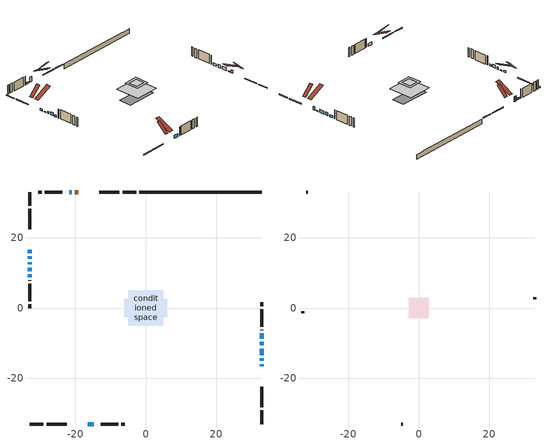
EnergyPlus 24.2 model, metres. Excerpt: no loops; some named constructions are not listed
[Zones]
conditioned space
 floor adiabatic (AdiabaticFloorConstruction): -5.02,-5.02 -5.02,5.02 5.02,5.02 5.02,-5.02 z1.53
 floor foundation (Slab1 construction): -6.1,-2.59 -6.1,2.59 6.1,2.59 6.1,-2.59 z-1.63
 wall outside (RimJoist1 construction): -2.73,32.95 -6.6,32.95 / -32.95,-32.95 -29.08,-32.95 / -32.95,32.95 -32.95,29.08 / 32.95,-32.95 32.95,-29.08 z0.31:0.61
 wall outside (RimJoist2 construction): -7.53,32.95 -13.26,32.95 / -28.15,-32.95 -22.41,-32.95 / -32.95,28.15 -32.95,22.41 / 32.95,-28.15 32.95,-22.41 z0.31:0.61
 wall outside (AdiabaticWallConstruction 1): -19.16,32.95 -20.16,32.95 z0.31:2.34
 wall outside (AdiabaticWallConstruction): 32.95,-16.52 32.95,-15.96 z0.31:1.58; -32.95,16.52 -32.95,15.59 / -21.09,32.95 -21.79,32.95 z0.31:1.06; 32.95,-15.03 32.95,-14.32 / -32.95,14.66 -32.95,13.95 z0.31:0.62; -32.95,13.02 -32.95,12.41 z0.31:1.23; 32.95,-13.39 32.95,-11.57 / 32.95,-10.65 32.95,-9.63 / -32.95,11.48 -32.95,10.45 / -16.52,-32.95 -14.71,-32.95 z0.31:1.52; -32.95,9.53 -32.95,8.8 z0.31:1.1; 32.95,-8.7 32.95,-7.23 z0.31:1.17
 wall outside (Wall1 construction): -22.71,32.95 -22.78,32.95 / -13.78,-32.95 -13.71,-32.95 / -32.95,7.87 -32.95,7.8 / 32.95,-6.3 32.95,-6.23 z0.31:3.97
 wall outside (Wall2 construction): -23.71,32.95 -28.62,32.95 / -12.78,-32.95 -7.87,-32.95 / -32.95,6.87 -32.95,1.96 / 32.95,-5.3 32.95,-0.39 z0.31:3.97
 wall outside (Wall3 construction): -29.55,32.95 -30.6,32.95 / -6.95,-32.95 -5.9,-32.95 / -32.95,1.03 -32.95,-0.02 / 32.95,0.54 32.95,1.59 z0.31:3.97
 wall foundation (FoundationWall1 construction): -1.8,32.95,-1.63 -1.8,32.95,0.31 29.48,32.95,0.31 29.48,32.95,0.19 32.95,32.95,0.19 32.95,32.95,-1.63
 window (WindowConstruction 8): 32.95,-16.52 32.95,-15.96 z0.31:1.58
 window (WindowConstruction 7): -32.95,16.52 -32.95,15.59 z0.31:1.06
 window (WindowConstruction 10): 32.95,-15.03 32.95,-14.32 z0.31:0.61
 window (WindowConstruction 11): -32.95,14.66 -32.95,13.95 z0.31:0.61
 window (WindowConstruction 9): -32.95,13.02 -32.95,12.41 z0.31:1.22
 window (WindowConstruction): 32.95,-13.39 32.95,-11.57 z0.31:1.52
 window (WindowConstruction 1): 32.95,-10.64 32.95,-9.63 z0.31:1.52
 window (WindowConstruction 2): -32.95,11.48 -32.95,10.45 z0.31:1.52
 window (WindowConstruction 3): -32.95,9.52 -32.95,8.8 z0.31:1.1
 window (WindowConstruction 4): -21.09,32.95 -21.78,32.95 z0.31:1.06
 window (WindowConstruction 5): -16.52,-32.95 -14.71,-32.95 z0.31:1.52
 window (WindowConstruction 6): 32.95,-8.7 32.95,-7.23 z0.31:1.17
 door (Door): -19.16,32.95 -20.16,32.95 z0.31:2.34
 ceiling adiabatic (AdiabaticFloorConstruction): 5.02,-5.02 5.02,5.02 -5.02,5.02 -5.02,-5.02 z1.53
 roof outside (Roof1 construction): -15.5,32.95,3.97 -15.5,29.24,7.68 -14.19,29.24,7.68 -14.19,32.95,3.97; -20.17,-32.95,3.97 -20.17,-29.24,7.68 -21.49,-29.24,7.68 -21.49,-32.95,3.97; -32.95,20.17,3.97 -29.24,20.17,7.68 -29.24,21.49,7.68 -32.95,21.49,3.97; 32.95,-20.17,3.97 29.24,-20.17,7.68 29.24,-21.49,7.68 32.95,-21.49,3.97
attic - vented
 floor to conditioned space (Floor1 construction Reversed): -1.83,-1.83 -1.83,1.83 1.83,1.83 1.83,-1.83 z3.97
 floor to conditioned space (Floor2 construction Reversed): -2.87,-2.87 -2.87,2.87 2.87,2.87 2.87,-2.87 z3.97
 wall outside (Wall4 construction): -31.53,32.95 -32.02,32.95 / -4.97,-32.95 -4.48,-32.95 / -32.95,-0.94 -32.95,-1.44 / 32.95,2.51 32.95,3.01 z0.31:3.97
 roof outside (Roof2 construction): -18.23,32.95,3.97 -18.23,26.51,7.19 -16.43,26.51,7.19 -16.43,32.95,3.97; -17.44,-32.95,3.97 -17.44,-26.51,7.19 -19.24,-26.51,7.19 -19.24,-32.95,3.97; -32.95,17.44,3.97 -26.51,17.44,7.19 -26.51,19.24,7.19 -32.95,19.24,3.97; 32.95,-17.44,3.97 26.51,-17.44,7.19 26.51,-19.24,7.19 32.95,-19.24,3.97
[Material] Roughness=Rough; Thermal Absorptance=0.9
Name | Thickness {m} | Conductivity {W/m-K} | Density {kg/m3} | Specific Heat {J/kg-K} | Solar Absorptance | Visible Absorptance
ceiling loosefill ins | 0.254 | 0.0480833 | 16.02 | 1046.75 | 0.7 | 0.7
ceiling stud and cavity | 0.1397 | 0.23063 | 65.682 | 1177.47 | 0.7 | 0.7
ceiling stud and cavity 1 | 0.1397 | 0.165977 | 65.682 | 1177.47 | 0.7 | 0.7
gypsum board | 0.0127 | 0.160291 | 801 | 837.4 | 0.6 | 0.6
[Construction]
Floor1 construction: ceiling loosefill ins, ceiling stud and cavity, gypsum board
Floor2 construction: ceiling loosefill ins, ceiling stud and cavity 1, gypsum board
[EnergyManagementSystem:OutputVariable] Type of Data in Variable=Summed; Update Frequency=ZoneTimestep; Units=J
Name | EMS Variable | EMS Program or Subroutine
Energy Management System Output Variable 13 | loads_htg_skylights_conduction | component_loads_program
Energy Management System Output Variable 14 | loads_htg_skylights_solar | component_loads_program
Energy Management System Output Variable 15 | loads_htg_floors | component_loads_program
Energy Management System Output Variable 16 | loads_htg_slabs | component_loads_program
Energy Management System Output Variable 17 | loads_htg_internal_mass | component_loads_program
Energy Management System Output Variable 18 | loads_htg_infil | component_loads_program
Energy Management System Output Variable 19 | loads_htg_natvent | component_loads_program
Energy Management System Output Variable 20 | loads_htg_mechvent | component_loads_program
Energy Management System Output Variable 21 | loads_htg_whf | component_loads_program
Energy Management System Output Variable 22 | loads_htg_ducts | component_loads_program
Energy Management System Output Variable 23 | loads_htg_intgains | component_loads_program
Energy Management System Output Variable 24 | loads_htg_lighting | component_loads_program
Energy Management System Output Variable 25 | loads_clg_roofs | component_loads_program
Energy Management System Output Variable 26 | loads_clg_ceilings | component_loads_program
Energy Management System Output Variable 27 | loads_clg_walls | component_loads_program
Energy Management System Output Variable 28 | loads_clg_rim_joists | component_loads_program
Energy Management System Output Variable 29 | loads_clg_foundation_walls | component_loads_program
Energy Management System Output Variable 30 | loads_clg_doors | component_loads_program
Energy Management System Output Variable 31 | loads_clg_windows_conduction | component_loads_program
Energy Management System Output Variable 32 | loads_clg_windows_solar | component_loads_program
Energy Management System Output Variable 33 | loads_clg_skylights_conduction | component_loads_program
Energy Management System Output Variable 34 | loads_clg_skylights_solar | component_loads_program
Energy Management System Output Variable 35 | loads_clg_floors | component_loads_program
Energy Management System Output Variable 36 | loads_clg_slabs | component_loads_program
Energy Management System Output Variable 37 | loads_clg_internal_mass | component_loads_program
Energy Management System Output Variable 38 | loads_clg_infil | component_loads_program
Energy Management System Output Variable 39 | loads_clg_natvent | component_loads_program
Energy Management System Output Variable 40 | loads_clg_mechvent | component_loads_program
Energy Management System Output Variable 41 | loads_clg_whf | component_loads_program
Energy Management System Output Variable 42 | loads_clg_ducts | component_loads_program
Energy Management System Output Variable 43 | loads_clg_intgains | component_loads_program
Energy Management System Output Variable 44 | loads_clg_lighting | component_loads_program
Energy Management System Output Variable 45 | loads_htg_tot | total_loads_program
Energy Management System Output Variable 46 | loads_clg_tot | total_loads_program
[Schedule:Day:Interval]
interior lighting schedule day: No, 01:00, 0.108182, 04:00, 0.0901515, 05:00, 0.0991667, 06:00, 0.162273, 07:00, 0.270455, 08:00, 0.342576, 10:00, 0.369621, 11:00, 0.351591, 12:00, 0.333561, 13:00, 0.324545, 14:00, 0.31553, 15:00, 0.333561, 16:00, 0.369621, 17:00, 0.450758, 18:00, 0.585985, 19:00, 0.775303, 20:00, 0.955606, 21:00, 0.991667, 22:00, 0.712197, 23:00, 0.360606, 24:00, 0.162273
interior lighting schedule day 1: No, 01:00, 0.100909, 04:00, 0.0840909, 05:00, 0.0925, 06:00, 0.151364, 07:00, 0.252273, 08:00, 0.319545, 10:00, 0.344773, 11:00, 0.327955, 12:00, 0.311136, 13:00, 0.302727, 14:00, 0.294318, 15:00, 0.311136, 16:00, 0.344773, 17:00, 0.420455, 18:00, 0.546591, 19:00, 0.723182, 20:00, 0.891364, 21:00, 0.925, 22:00, 0.664318, 23:00, 0.336364, 24:00, 0.151364
interior lighting schedule day 2: No, 01:00, 0.0927273, 04:00, 0.0772727, 05:00, 0.085, 06:00, 0.139091, 07:00, 0.231818, 08:00, 0.293636, 10:00, 0.316818, 11:00, 0.301364, 12:00, 0.285909, 13:00, 0.278182, 14:00, 0.270455, 15:00, 0.285909, 16:00, 0.316818, 17:00, 0.386364, 18:00, 0.502273, 19:00, 0.664545, 20:00, 0.819091, 21:00, 0.85, 22:00, 0.610455, 23:00, 0.309091, 24:00, 0.139091
interior lighting schedule day 3: No, 01:00, 0.0845455, 04:00, 0.0704545, 05:00, 0.0775, 06:00, 0.126818, 07:00, 0.211364, 08:00, 0.267727, 10:00, 0.288864, 11:00, 0.274773, 12:00, 0.260682, 13:00, 0.253636, 14:00, 0.246591, 15:00, 0.260682, 16:00, 0.288864, 17:00, 0.352273, 18:00, 0.457955, 19:00, 0.605909, 20:00, 0.746818, 21:00, 0.775, 22:00, 0.556591, 23:00, 0.281818, 24:00, 0.126818
interior lighting schedule day 4: No, 01:00, 0.0763636, 04:00, 0.0636364, 05:00, 0.07, 06:00, 0.114545, 07:00, 0.190909, 08:00, 0.241818, 10:00, 0.260909, 11:00, 0.248182, 12:00, 0.235455, 13:00, 0.229091, 14:00, 0.222727, 15:00, 0.235455, 16:00, 0.260909, 17:00, 0.318182, 18:00, 0.413636, 19:00, 0.547273, 20:00, 0.674545, 21:00, 0.7, 22:00, 0.502727, 23:00, 0.254545, 24:00, 0.114545
interior lighting schedule day 5: No, 01:00, 0.0727273, 04:00, 0.0606061, 05:00, 0.0666667, 06:00, 0.109091, 07:00, 0.181818, 08:00, 0.230303, 10:00, 0.248485, 11:00, 0.236364, 12:00, 0.224242, 13:00, 0.218182, 14:00, 0.212121, 15:00, 0.224242, 16:00, 0.248485, 17:00, 0.30303, 18:00, 0.393939, 19:00, 0.521212, 20:00, 0.642424, 21:00, 0.666667, 22:00, 0.478788, 23:00, 0.242424, 24:00, 0.109091
interior lighting schedule day 6: No, 01:00, 0.0745455, 04:00, 0.0621212, 05:00, 0.0683333, 06:00, 0.111818, 07:00, 0.186364, 08:00, 0.236061, 10:00, 0.254697, 11:00, 0.242273, 12:00, 0.229848, 13:00, 0.223636, 14:00, 0.217424, 15:00, 0.229848, 16:00, 0.254697, 17:00, 0.310606, 18:00, 0.403788, 19:00, 0.534242, 20:00, 0.658485, 21:00, 0.683333, 22:00, 0.490758, 23:00, 0.248485, 24:00, 0.111818
interior lighting schedule day 7: No, 01:00, 0.08, 04:00, 0.0666667, 05:00, 0.0733333, 06:00, 0.12, 07:00, 0.2, 08:00, 0.253333, 10:00, 0.273333, 11:00, 0.26, 12:00, 0.246667, 13:00, 0.24, 14:00, 0.233333, 15:00, 0.246667, 16:00, 0.273333, 17:00, 0.333333, 18:00, 0.433333, 19:00, 0.573333, 20:00, 0.706667, 21:00, 0.733333, 22:00, 0.526667, 23:00, 0.266667, 24:00, 0.12
interior lighting schedule day 8: No, 01:00, 0.0890909, 04:00, 0.0742424, 05:00, 0.0816667, 06:00, 0.133636, 07:00, 0.222727, 08:00, 0.282121, 10:00, 0.304394, 11:00, 0.289545, 12:00, 0.274697, 13:00, 0.267273, 14:00, 0.259848, 15:00, 0.274697, 16:00, 0.304394, 17:00, 0.371212, 18:00, 0.482576, 19:00, 0.638485, 20:00, 0.78697, 21:00, 0.816667, 22:00, 0.586515, 23:00, 0.29697, 24:00, 0.133636
interior lighting schedule day 9: No, 01:00, 0.0972727, 04:00, 0.0810606, 05:00, 0.0891667, 06:00, 0.145909, 07:00, 0.243182, 08:00, 0.30803, 10:00, 0.332348, 11:00, 0.316136, 12:00, 0.299924, 13:00, 0.291818, 14:00, 0.283712, 15:00, 0.299924, 16:00, 0.332348, 17:00, 0.405303, 18:00, 0.526894, 19:00, 0.697121, 20:00, 0.859242, 21:00, 0.891667, 22:00, 0.640379, 23:00, 0.324242, 24:00, 0.145909
interior lighting schedule day 10: No, 01:00, 0.105455, 04:00, 0.0878788, 05:00, 0.0966667, 06:00, 0.158182, 07:00, 0.263636, 08:00, 0.333939, 10:00, 0.360303, 11:00, 0.342727, 12:00, 0.325152, 13:00, 0.316364, 14:00, 0.307576, 15:00, 0.325152, 16:00, 0.360303, 17:00, 0.439394, 18:00, 0.571212, 19:00, 0.755758, 20:00, 0.931515, 21:00, 0.966667, 22:00, 0.694242, 23:00, 0.351515, 24:00, 0.158182
interior lighting schedule day 11: No, 01:00, 0.109091, 04:00, 0.0909091, 05:00, 0.1, 06:00, 0.163636, 07:00, 0.272727, 08:00, 0.345455, 10:00, 0.372727, 11:00, 0.354545, 12:00, 0.336364, 13:00, 0.327273, 14:00, 0.318182, 15:00, 0.336364, 16:00, 0.372727, 17:00, 0.454545, 18:00, 0.590909, 19:00, 0.781818, 20:00, 0.963636, 21:00, 1, 22:00, 0.718182, 23:00, 0.363636, 24:00, 0.163636
interior lighting schedule default day; occupants schedule default day; clothes dryer schedule default day; cooking range schedule default day; misc plug loads schedule default day; general water use schedule default day; heating setpoint default day; cooling setpoint default day; clothes dryer exhaust 0 schedule default day; cooling season schedule day; cooling season schedule day 2; cooling season schedule default day; exterior lighting schedule default day; natural vent schedule default day: No, 24:00, 0
occupants schedule day: No, 05:00, 0.426829, 06:00, 0.719512, 07:00, 1, 08:00, 0.670732, 09:00, 0.329268, 14:00, 0.170732, 15:00, 0.231707, 16:00, 0.329268, 17:00, 0.5, 18:00, 0.670732, 19:00, 0.829268, 21:00, 1, 22:00, 0.853659, 23:00, 0.646341, 24:00, 0.426829
clothes dryer schedule day; clothes dryer exhaust 0 schedule day: No, 01:00, 0.123457, 02:00, 0.0740741, 03:00, 0.0493827, 04:00, 0.0246914, 05:00, 0.0493827, 06:00, 0.0740741, 07:00, 0.197531, 08:00, 0.395062, 09:00, 0.592593, 10:00, 0.839506, 11:00, 0.962963, 12:00, 1, 13:00, 0.91358, 14:00, 0.82716, 15:00, 0.716049, 16:00, 0.753086, 17:00, 0.679012, 18:00, 0.666667, 20:00, 0.62963, 21:00, 0.641975, 22:00, 0.666667, 23:00, 0.54321, 24:00, 0.296296
cooking range schedule day: No, 05:00, 0.0597015, 06:00, 0.11194, 07:00, 0.171642, 08:00, 0.291045, 11:00, 0.343284, 12:00, 0.402985, 13:00, 0.462687, 14:00, 0.343284, 15:00, 0.291045, 16:00, 0.402985, 17:00, 0.567164, 18:00, 1, 19:00, 0.850746, 20:00, 0.432836, 21:00, 0.291045, 22:00, 0.231343, 23:00, 0.171642, 24:00, 0.11194
misc plug loads schedule day: No, 06:00, 0.705882, 07:00, 0.745098, 08:00, 0.803922, 15:00, 0.823529, 16:00, 0.862745, 17:00, 0.921569, 18:00, 0.980392, 19:00, 1, 20:00, 0.980392, 21:00, 0.941176, 22:00, 0.862745, 23:00, 0.784314, 24:00, 0.72549
general water use schedule day: No, 01:00, 0.315068, 03:00, 0.287671, 04:00, 0.342466, 05:00, 0.369863, 06:00, 0.520548, 07:00, 0.60274, 08:00, 0.534247, 10:00, 0.506849, 11:00, 0.465753, 14:00, 0.479452, 15:00, 0.534247, 16:00, 0.589041, 17:00, 0.69863, 18:00, 0.876712, 19:00, 0.890411, 20:00, 0.986301, 21:00, 1, 22:00, 0.863014, 23:00, 0.616438, 24:00, 0.465753
heating setpoint day: No, 07:00, 18, 23:00, 21, 24:00, 18
cooling setpoint day: No, 24:00, 25
cooling season schedule day 1: No, 24:00, 1
exterior lighting schedule day: No, 01:00, 0.566667, 03:00, 0.524167, 05:00, 0.495833, 06:00, 0.5525, 07:00, 0.623333, 08:00, 0.580833, 09:00, 0.439167, 10:00, 0.354167, 12:00, 0.34, 13:00, 0.354167, 14:00, 0.396667, 15:00, 0.425, 16:00, 0.495833, 17:00, 0.623333, 18:00, 0.793333, 19:00, 0.906667, 20:00, 0.963333, 21:00, 0.991667, 22:00, 0.920833, 23:00, 0.793333, 24:00, 0.665833
exterior lighting schedule day 1: No, 01:00, 0.528571, 03:00, 0.488929, 05:00, 0.4625, 06:00, 0.515357, 07:00, 0.581429, 08:00, 0.541786, 09:00, 0.409643, 10:00, 0.330357, 12:00, 0.317143, 13:00, 0.330357, 14:00, 0.37, 15:00, 0.396429, 16:00, 0.4625, 17:00, 0.581429, 18:00, 0.74, 19:00, 0.845714, 20:00, 0.898571, 21:00, 0.925, 22:00, 0.858929, 23:00, 0.74, 24:00, 0.621071
exterior lighting schedule day 10: No, 01:00, 0.552381, 03:00, 0.510952, 05:00, 0.483333, 06:00, 0.538571, 07:00, 0.607619, 08:00, 0.56619, 09:00, 0.428095, 10:00, 0.345238, 12:00, 0.331429, 13:00, 0.345238, 14:00, 0.386667, 15:00, 0.414286, 16:00, 0.483333, 17:00, 0.607619, 18:00, 0.773333, 19:00, 0.88381, 20:00, 0.939048, 21:00, 0.966667, 22:00, 0.897619, 23:00, 0.773333, 24:00, 0.649048
exterior lighting schedule day 11: No, 01:00, 0.571429, 03:00, 0.528571, 05:00, 0.5, 06:00, 0.557143, 07:00, 0.628571, 08:00, 0.585714, 09:00, 0.442857, 10:00, 0.357143, 12:00, 0.342857, 13:00, 0.357143, 14:00, 0.4, 15:00, 0.428571, 16:00, 0.5, 17:00, 0.628571, 18:00, 0.8, 19:00, 0.914286, 20:00, 0.971429, 21:00, 1, 22:00, 0.928571, 23:00, 0.8, 24:00, 0.671429
exterior lighting schedule day 2: No, 01:00, 0.485714, 03:00, 0.449286, 05:00, 0.425, 06:00, 0.473571, 07:00, 0.534286, 08:00, 0.497857, 09:00, 0.376429, 10:00, 0.303571, 12:00, 0.291429, 13:00, 0.303571, 14:00, 0.34, 15:00, 0.364286, 16:00, 0.425, 17:00, 0.534286, 18:00, 0.68, 19:00, 0.777143, 20:00, 0.825714, 21:00, 0.85, 22:00, 0.789286, 23:00, 0.68, 24:00, 0.570714
exterior lighting schedule day 3: No, 01:00, 0.442857, 03:00, 0.409643, 05:00, 0.3875, 06:00, 0.431786, 07:00, 0.487143, 08:00, 0.453929, 09:00, 0.343214, 10:00, 0.276786, 12:00, 0.265714, 13:00, 0.276786, 14:00, 0.31, 15:00, 0.332143, 16:00, 0.3875, 17:00, 0.487143, 18:00, 0.62, 19:00, 0.708571, 20:00, 0.752857, 21:00, 0.775, 22:00, 0.719643, 23:00, 0.62, 24:00, 0.520357
exterior lighting schedule day 4: No, 01:00, 0.4, 03:00, 0.37, 05:00, 0.35, 06:00, 0.39, 07:00, 0.44, 08:00, 0.41, 09:00, 0.31, 10:00, 0.25, 12:00, 0.24, 13:00, 0.25, 14:00, 0.28, 15:00, 0.3, 16:00, 0.35, 17:00, 0.44, 18:00, 0.56, 19:00, 0.64, 20:00, 0.68, 21:00, 0.7, 22:00, 0.65, 23:00, 0.56, 24:00, 0.47
exterior lighting schedule day 5: No, 01:00, 0.380952, 03:00, 0.352381, 05:00, 0.333333, 06:00, 0.371429, 07:00, 0.419048, 08:00, 0.390476, 09:00, 0.295238, 10:00, 0.238095, 12:00, 0.228571, 13:00, 0.238095, 14:00, 0.266667, 15:00, 0.285714, 16:00, 0.333333, 17:00, 0.419048, 18:00, 0.533333, 19:00, 0.609524, 20:00, 0.647619, 21:00, 0.666667, 22:00, 0.619048, 23:00, 0.533333, 24:00, 0.447619
exterior lighting schedule day 6: No, 01:00, 0.390476, 03:00, 0.36119, 05:00, 0.341667, 06:00, 0.380714, 07:00, 0.429524, 08:00, 0.400238, 09:00, 0.302619, 10:00, 0.244048, 12:00, 0.234286, 13:00, 0.244048, 14:00, 0.273333, 15:00, 0.292857, 16:00, 0.341667, 17:00, 0.429524, 18:00, 0.546667, 19:00, 0.624762, 20:00, 0.66381, 21:00, 0.683333, 22:00, 0.634524, 23:00, 0.546667, 24:00, 0.45881
exterior lighting schedule day 7: No, 01:00, 0.419048, 03:00, 0.387619, 05:00, 0.366667, 06:00, 0.408571, 07:00, 0.460952, 08:00, 0.429524, 09:00, 0.324762, 10:00, 0.261905, 12:00, 0.251429, 13:00, 0.261905, 14:00, 0.293333, 15:00, 0.314286, 16:00, 0.366667, 17:00, 0.460952, 18:00, 0.586667, 19:00, 0.670476, 20:00, 0.712381, 21:00, 0.733333, 22:00, 0.680952, 23:00, 0.586667, 24:00, 0.492381
exterior lighting schedule day 8: No, 01:00, 0.466667, 03:00, 0.431667, 05:00, 0.408333, 06:00, 0.455, 07:00, 0.513333, 08:00, 0.478333, 09:00, 0.361667, 10:00, 0.291667, 12:00, 0.28, 13:00, 0.291667, 14:00, 0.326667, 15:00, 0.35, 16:00, 0.408333, 17:00, 0.513333, 18:00, 0.653333, 19:00, 0.746667, 20:00, 0.793333, 21:00, 0.816667, 22:00, 0.758333, 23:00, 0.653333, 24:00, 0.548333
exterior lighting schedule day 9: No, 01:00, 0.509524, 03:00, 0.47131, 05:00, 0.445833, 06:00, 0.496786, 07:00, 0.560476, 08:00, 0.522262, 09:00, 0.394881, 10:00, 0.318452, 12:00, 0.305714, 13:00, 0.318452, 14:00, 0.356667, 15:00, 0.382143, 16:00, 0.445833, 17:00, 0.560476, 18:00, 0.713333, 19:00, 0.815238, 20:00, 0.86619, 21:00, 0.891667, 22:00, 0.827976, 23:00, 0.713333, 24:00, 0.59869
[Schedule:Week:Daily]
heating setpoint Week Rule - Jan1-Dec31: heating setpoint day, heating setpoint day, heating setpoint day, heating setpoint day, heating setpoint day, heating setpoint day, heating setpoint day, heating setpoint default day, heating setpoint default day, heating setpoint default day, heating setpoint default day, heating setpoint default day
cooling setpoint Week Rule - Jan1-Dec31: cooling setpoint day, cooling setpoint day, cooling setpoint day, cooling setpoint day, cooling setpoint day, cooling setpoint day, cooling setpoint day, cooling setpoint default day, cooling setpoint default day, cooling setpoint default day, cooling setpoint default day, cooling setpoint default day
clothes dryer exhaust 0 schedule Week Rule - Jan1-Dec31: clothes dryer exhaust 0 schedule day, clothes dryer exhaust 0 schedule day, clothes dryer exhaust 0 schedule day, clothes dryer exhaust 0 schedule day, clothes dryer exhaust 0 schedule day, clothes dryer exhaust 0 schedule day, clothes dryer exhaust 0 schedule day, clothes dryer exhaust 0 schedule default day, clothes dryer exhaust 0 schedule default day, clothes dryer exhaust 0 schedule default day, clothes dryer exhaust 0 schedule default day, clothes dryer exhaust 0 schedule default day
cooling season schedule Week Rule - Jan1-May26: cooling season schedule day, cooling season schedule day, cooling season schedule day, cooling season schedule day, cooling season schedule day, cooling season schedule day, cooling season schedule day, cooling season schedule default day, cooling season schedule default day, cooling season schedule default day, cooling season schedule default day, cooling season schedule default day
cooling season schedule Week Rule - May27-Jun2: cooling season schedule day, cooling season schedule day, cooling season schedule day, cooling season schedule day, cooling season schedule day, cooling season schedule day 1, cooling season schedule day 1, cooling season schedule default day, cooling season schedule default day, cooling season schedule default day, cooling season schedule default day, cooling season schedule default day
cooling season schedule Week Rule - Jun3-Aug25: cooling season schedule day 1, cooling season schedule day 1, cooling season schedule day 1, cooling season schedule day 1, cooling season schedule day 1, cooling season schedule day 1, cooling season schedule day 1, cooling season schedule default day, cooling season schedule default day, cooling season schedule default day, cooling season schedule default day, cooling season schedule default day
cooling season schedule Week Rule - Aug26-Sep1: cooling season schedule day 1, cooling season schedule day 1, cooling season schedule day 1, cooling season schedule day 1, cooling season schedule day 1, cooling season schedule day 1, cooling season schedule day 2, cooling season schedule default day, cooling season schedule default day, cooling season schedule default day, cooling season schedule default day, cooling season schedule default day
cooling season schedule Week Rule - Sep2-Dec31: cooling season schedule day 2, cooling season schedule day 2, cooling season schedule day 2, cooling season schedule day 2, cooling season schedule day 2, cooling season schedule day 2, cooling season schedule day 2, cooling season schedule default day, cooling season schedule default day, cooling season schedule default day, cooling season schedule default day, cooling season schedule default day
exterior lighting schedule Week Rule - Oct7-Oct27: exterior lighting schedule day 9, exterior lighting schedule day 9, exterior lighting schedule day 9, exterior lighting schedule day 9, exterior lighting schedule day 9, exterior lighting schedule day 9, exterior lighting schedule day 9, exterior lighting schedule default day, exterior lighting schedule default day, exterior lighting schedule default day, exterior lighting schedule default day, exterior lighting schedule default day
exterior lighting schedule Week Rule - Oct28-Nov3: exterior lighting schedule day 9, exterior lighting schedule day 9, exterior lighting schedule day 9, exterior lighting schedule day 9, exterior lighting schedule day 10, exterior lighting schedule day 10, exterior lighting schedule day 10, exterior lighting schedule default day, exterior lighting schedule default day, exterior lighting schedule default day, exterior lighting schedule default day, exterior lighting schedule default day
exterior lighting schedule Week Rule - Nov4-Nov24: exterior lighting schedule day 10, exterior lighting schedule day 10, exterior lighting schedule day 10, exterior lighting schedule day 10, exterior lighting schedule day 10, exterior lighting schedule day 10, exterior lighting schedule day 10, exterior lighting schedule default day, exterior lighting schedule default day, exterior lighting schedule default day, exterior lighting schedule default day, exterior lighting schedule default day
exterior lighting schedule Week Rule - Nov25-Dec1: exterior lighting schedule day 10, exterior lighting schedule day 10, exterior lighting schedule day 10, exterior lighting schedule day 10, exterior lighting schedule day 10, exterior lighting schedule day 10, exterior lighting schedule day 11, exterior lighting schedule default day, exterior lighting schedule default day, exterior lighting schedule default day, exterior lighting schedule default day, exterior lighting schedule default day
exterior lighting schedule Week Rule - Dec2-Dec31: exterior lighting schedule day 11, exterior lighting schedule day 11, exterior lighting schedule day 11, exterior lighting schedule day 11, exterior lighting schedule day 11, exterior lighting schedule day 11, exterior lighting schedule day 11, exterior lighting schedule default day, exterior lighting schedule default day, exterior lighting schedule default day, exterior lighting schedule default day, exterior lighting schedule default day
natural vent schedule Week Rule - Jan1-Dec31: natural vent schedule default day, natural vent schedule default day, natural vent schedule default day, natural vent schedule default day, natural vent schedule default day, natural vent schedule default day, natural vent schedule default day, natural vent schedule default day, natural vent schedule default day, natural vent schedule default day, natural vent schedule default day, natural vent schedule default day
[Schedule:Year]
heating setpoint: heating setpoint Week Rule - Jan1-Dec31, 1, 1, 12, 31
cooling setpoint: cooling setpoint Week Rule - Jan1-Dec31, 1, 1, 12, 31
clothes dryer exhaust 0 schedule: clothes dryer exhaust 0 schedule Week Rule - Jan1-Dec31, 1, 1, 12, 31
cooling season schedule: cooling season schedule Week Rule - Jan1-May26, 1, 1, 5, 26, cooling season schedule Week Rule - May27-Jun2, 5, 27, 6, 2, cooling season schedule Week Rule - Jun3-Aug25, 6, 3, 8, 25, cooling season schedule Week Rule - Aug26-Sep1, 8, 26, 9, 1, cooling season schedule Week Rule - Sep2-Dec31, 9, 2, 12, 31
natural vent schedule: natural vent schedule Week Rule - Jan1-Dec31, 1, 1, 12, 31
